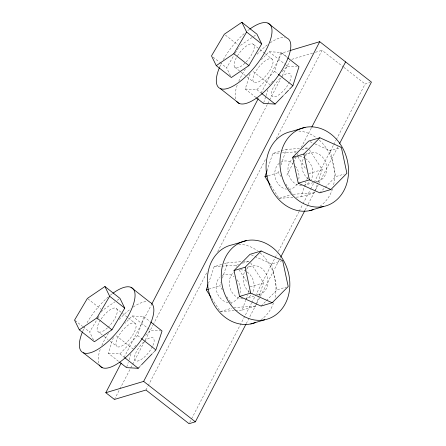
<?xml version="1.0" encoding="UTF-8"?>
<svg xmlns="http://www.w3.org/2000/svg" width="446" height="446" viewBox="0 0 446 446"><rect width="100%" height="100%" fill="white"/><g stroke="black" fill="none" stroke-linecap="round" stroke-linejoin="round"><path stroke-width="0.33" stroke-dasharray="2.23 1.67" d="M118.485 361.288L108.272 353.243L113.345 337.544M126.759 366.986L128.236 362.408M129.084 359.794L131.196 353.254M108.272 353.243L119.896 353.879L137.647 335.543L143.768 316.576L132.144 315.941L124.952 323.372M255.976 97.496L245.228 89.022L250.083 73.98M263.714 102.77L265.827 96.23M266.039 95.572L267.935 89.691M245.228 89.022L256.851 89.657L274.597 71.327L280.724 52.355L269.1 51.719L261.428 59.647M208.477 283.45L214.141 266.68L221.84 264.378M222.359 289.867L219.772 285.869L220.859 282.647M222.381 278.131L227.611 262.655L241.303 261.702M266.953 170.857L272.835 153.446L280.534 151.144M281.052 176.627L278.466 172.63L279.335 170.054M281.08 164.892L286.304 149.416L299.996 148.462M235.416 310.539L242.262 310.059L245.529 300.387M245.746 299.74L247.274 295.23M248.143 292.648L249.23 289.426M242.262 310.059L255.736 306.034L259.003 296.361M259.221 295.715L263.575 282.82L250.256 262.27M296.166 197.154L300.955 196.825L305.967 181.99M306.837 179.415L307.712 176.833M300.955 196.825L314.43 192.795L317.697 183.122M317.914 182.481L322.274 169.58L308.582 148.462M124.055 357.502L151.272 305.003M261.083 93.147L281.889 53.002L289.198 50.822M114.427 399.449L119.55 389.564M119.868 388.945L130.433 368.563M130.756 367.944L132.356 364.861M132.674 364.243L152.844 325.329M153.162 324.71L267.461 104.208M267.778 103.589L269.378 100.501M269.702 99.887L280.902 78.267M282.184 75.798L289.867 60.974M145.965 390.021L147.882 386.314M148.206 385.695L207.435 271.43M217.676 251.667L266.022 158.402M276.264 138.634L322.045 50.309L343.32 66.939M286.895 175.133L293.273 162.823M293.596 162.21L296.144 157.287M297.421 154.823L298.062 153.597M301.251 147.442L311.459 127.746M189.689 422.462L191.295 419.374M191.613 418.761L251.483 303.258M251.8 302.639L274.853 258.167M275.171 257.554L277.094 253.846M278.371 251.377L298.865 211.844M299.182 211.226L302.706 204.435M303.024 203.816L310.388 189.611M310.711 188.993L313.912 182.815M314.229 182.197L333.441 145.14M333.759 144.521L336 140.195M336.323 139.581L365.135 83.993L370.18 82.482M246.264 323.606L256.506 303.843M256.829 303.224L260.029 297.047M260.347 296.428L279.558 259.371M279.876 258.752L280.517 257.52M305.17 209.96L307.734 205.021M308.052 204.402L315.093 190.81M315.417 190.197L318.617 184.02M318.935 183.401L338.469 145.725M230.459 75.692L226.601 67.775L233.871 55.477M235.254 53.135L239.407 46.111M93.504 339.908L89.652 331.991L97.613 318.528M97.958 317.942L100.032 314.43M101.415 312.088L102.457 310.332L114.912 301.87M272.985 80.988L269.629 84.456L252.43 70.903M282.101 71.572L287.375 66.125L296.947 66.649M283.756 95.143L284.715 94.151M136.03 345.204L132.674 348.672L115.475 335.119M145.625 335.297L150.419 330.341L160.677 330.904M140.089 366.294L141.047 365.307M152.56 353.416L153.998 351.927M319.771 192.834L324.621 187.917M325.106 187.426L335.766 176.599L344.273 174.057M261.077 306.073L265.922 301.15M266.407 300.66L277.072 289.833L286.237 287.096M279.263 163.359L278.243 164.161A14.4 11.925 73.4 0 0 275.589 178.93A14.4 11.925 73.4 0 0 286.354 189.193M240.545 45.341L252.999 36.884M253.562 36.5L256.394 34.576M117.175 300.336L119.439 298.798M291.823 59.346L312.847 53.063M315.478 52.277L322.045 50.309M281.175 150.954L286.304 149.416M282.418 152.777L294.739 151.919L297.945 150.96M301.797 149.811L308.208 147.894L303.419 148.228M305.148 154.283L309.769 152.9M315.049 143.919L330.241 150.72L341.363 147.397M268.197 175.702L278.466 172.63M308.799 173.611L322.274 169.58M313.432 182.598L304.841 185.162A14.751 12.22 73.4 0 0 310.048 181.383M316.075 181.806L318.717 181.015M270.912 185.792L279.051 198.347L291.244 194.707M224.405 263.614L227.611 262.655M214.141 266.68L236.045 265.158L238.61 264.389M242.457 263.24L249.515 261.127L244.04 261.512M247.112 267.321L251.076 266.139M251.288 254.883L271.547 263.96L282.669 260.631M208.862 289.131L219.772 285.869M250.106 286.845L263.575 282.82M254.075 296.032L246.147 298.402A14.751 12.22 73.4 0 0 251.354 294.616M257.381 295.046L260.024 294.254M211.85 298.458L220.357 311.587L231.909 308.136M272.835 153.446L279.681 152.967M293.212 194.272L314.43 192.795M279.051 198.347L293.429 197.349M233.832 307.556L255.736 306.034M220.357 311.587L234.73 310.583M309.981 141.65L314.413 143.634M343.866 67.363L365.135 83.993M281.889 53.002L287.28 57.211M280.724 52.355L287.174 57.439M269.1 51.719L285.223 64.43M285.763 64.854L287.375 66.125M253.534 44.5L259.449 49.16M259.985 49.584L264.829 53.397M265.364 53.821L272.355 59.335A14.751 5.519 -51.8 0 1 261.551 79.934A14.751 5.519 -51.8 0 1 255.023 72.798A14.751 5.519 -51.8 0 1 272.355 59.335M274.597 71.327L277.825 73.869M225.397 35.067L237.79 44.84M234.774 67.212L240.154 71.449M240.689 71.873L246.605 76.539M247.14 76.963L253.596 82.047M256.851 89.657L261.15 93.047M213.127 57.155L219.594 62.25M220.134 62.68L226.601 67.775M143.768 316.576L150.218 321.661M132.144 315.941L150.419 330.341M101.13 319.035A14.751 5.519 -51.8 0 1 116.579 308.716L121.959 312.958M122.494 313.382L127.874 317.619M128.409 318.043L135.4 323.551A14.751 5.519 -51.8 0 1 124.596 344.156A14.751 5.519 -51.8 0 1 118.067 337.02A14.751 5.519 -51.8 0 1 135.4 323.551M137.647 335.543L140.869 338.085M87.901 298.859L100.841 309.056M100.45 320.083A14.751 5.519 -51.8 0 0 97.819 331.434L103.734 336.094M104.275 336.518L108.038 339.484M110.19 341.179L116.64 346.263M119.896 353.879L124.194 357.263M75.095 320.523L82.644 326.472M83.179 326.896L89.652 331.991M294.739 151.919L295.475 153.062M297.699 156.485L306.207 169.614M285.864 184.047L292.526 194.322M236.045 265.158L236.781 266.295M239.006 269.724L247.513 282.848M226.802 296.713L231.613 304.133M330.241 150.72L335.766 176.599M271.547 263.96L277.072 289.833M152.945 345.388A14.4 5.391 -51.8 0 0 154.16 340.354L153.77 338.676A14.4 5.391 -51.8 0 0 144.08 341.642M152.404 346.57A14.4 5.391 -51.8 0 1 142.709 358.484A14.4 5.391 -51.8 0 1 134.82 359.944L134.43 358.266A14.4 5.391 -51.8 0 1 143.651 342.037M116.579 308.716A14.751 5.519 -51.8 0 1 108.411 326.99M107.536 327.827A14.751 5.519 -51.8 0 1 97.819 331.434M82.772 331.149A40.664 15.22 -51.8 0 1 84.729 326.951M87.07 322.642A40.664 15.22 -51.8 0 1 108.144 297.036M110.234 295.297A40.664 15.22 -51.8 0 1 112.303 293.702M98.566 363.144A40.664 15.22 -51.8 0 1 100.517 348.666M101.844 345.399A40.664 15.22 -51.8 0 1 108.389 333.413M119.154 319.498A40.664 15.22 -51.8 0 1 130.611 308.916M133.226 307.038A40.664 15.22 -51.8 0 1 147.42 301.63M230.192 302.561A14.4 11.925 73.4 0 0 234.351 301.306L236.854 299.344A14.4 11.925 73.4 0 0 238.766 296.629M228.291 302.516A14.4 11.925 73.4 0 1 217.012 292.52A14.4 11.925 73.4 0 1 219.549 277.401M222.047 275.433A14.4 11.925 73.4 0 1 234.195 276.799M237.094 279.815A14.4 11.925 73.4 0 1 239.959 293.351M238.671 244.213A40.664 33.679 73.4 0 1 257.487 250.83M260.135 252.932A40.664 33.679 73.4 0 1 274.875 298.413M273.576 302.89A40.664 33.679 73.4 0 1 261.362 319.42M249.531 292.141A14.751 12.22 73.4 0 1 245.869 269.919M246.287 269.395A14.751 12.22 73.4 0 1 266.63 274.948A14.751 12.22 73.4 0 1 256.863 294.756M242.986 298.904A14.751 12.22 73.4 0 1 230.058 288.144A14.751 12.22 73.4 0 1 234.345 271.748M240.361 269.78A14.751 12.22 73.4 0 1 246.125 271.358M247.212 272.043A14.751 12.22 73.4 0 1 251.75 294.065M288.885 189.321A14.4 11.925 73.4 0 0 293.044 188.073L295.547 186.105A14.4 11.925 73.4 0 0 297.46 183.39M280.746 162.199A14.4 11.925 73.4 0 1 292.894 163.565M295.419 166.096A14.4 11.925 73.4 0 1 298.653 180.117M298.742 131.035A40.664 33.679 73.4 0 1 316.181 137.597M319.336 140.139A40.664 33.679 73.4 0 1 333.251 186.473M332.487 189.026A40.664 33.679 73.4 0 1 320.055 206.186M308.225 178.907A14.751 12.22 73.4 0 1 304.562 156.685M304.986 156.161A14.751 12.22 73.4 0 1 325.329 161.708A14.751 12.22 73.4 0 1 315.562 181.522M301.686 185.67A14.751 12.22 73.4 0 1 288.752 174.904A14.751 12.22 73.4 0 1 293.039 158.514M293.574 158.146A14.751 12.22 73.4 0 1 295.893 157.048M297.131 156.73A14.751 12.22 73.4 0 1 299.054 156.546M299.701 156.563A14.751 12.22 73.4 0 1 304.819 158.118M305.415 158.481A14.751 12.22 73.4 0 1 310.444 180.831M289.9 81.172A14.4 5.391 -51.8 0 0 291.115 76.138L290.725 74.454A14.4 5.391 -51.8 0 0 279.748 78.658A14.4 5.391 -51.8 0 0 271.385 94.05L271.776 95.728A14.4 5.391 -51.8 0 0 279.664 94.268A14.4 5.391 -51.8 0 0 289.359 82.354M237.406 55.867A14.751 5.519 -51.8 0 1 253.361 44.332A14.751 5.519 -51.8 0 1 245.367 62.774M244.932 63.198A14.751 5.519 -51.8 0 1 234.947 67.385A14.751 5.519 -51.8 0 1 237.082 56.397M219.722 66.928A40.664 15.22 -51.8 0 1 221.684 62.735M223.323 59.652A40.664 15.22 -51.8 0 1 244.581 33.272M247.708 30.668A40.664 15.22 -51.8 0 1 249.258 29.481M235.521 98.928A40.664 15.22 -51.8 0 1 237.473 84.45M238.8 81.178A40.664 15.22 -51.8 0 1 245.345 69.191M257.052 54.261A40.664 15.22 -51.8 0 1 267.561 44.7M270.181 42.822A40.664 15.22 -51.8 0 1 285.027 37.481"/><path stroke-width="0.67" d="M156.128 349.29L162.043 330.977L150.754 322.084M289.515 89.194L292.871 85.727L298.998 66.761L287.709 57.863M211.109 297.315L206.297 289.894L208.042 284.738M270.17 184.65L264.991 176.661L266.953 170.857M245.941 324.225L195.359 421.816L189.054 423.7L145.965 390.021L114.427 399.449L105.808 392.714L121.173 363.066M151.59 304.389L258.201 98.711M105.808 392.714L143.651 381.397L319.737 41.69L371.44 82.103L339.428 143.868M311.776 127.132L345.589 61.899M280.841 256.902L304.852 210.579M216.254 65.623L233.804 53.71L246.616 32.045L241.871 22.3L224.316 34.219L211.51 55.878L216.254 65.623L231.346 77.52L248.896 65.601L261.707 43.937L256.963 34.191L241.871 22.3M79.304 329.845L96.854 317.926L109.66 296.261L104.916 286.516L87.366 298.435L74.56 320.1L79.304 329.845L94.396 341.736L111.946 329.817L124.752 308.158L120.007 298.413L104.916 286.516M256.517 97.919L263.502 103.422L275.126 104.057L283.277 95.639M285.195 93.654L288.556 90.187M119.561 362.135L126.547 367.643L138.171 368.279L139.609 366.79M141.527 364.811L152.08 353.912M154.478 351.431L155.916 349.948L141.404 338.508M292.721 157.321L308.716 141.081L319.843 137.758L341.363 147.397L346.893 173.271L330.899 189.511L319.771 192.834L298.251 183.195L292.721 157.321L303.849 153.993L319.843 137.758M234.027 270.555L250.022 254.32L261.15 250.992L282.669 260.631L288.2 286.51L272.205 302.745L261.077 306.073L239.558 296.434L234.027 270.555L245.155 267.232L261.15 250.992M289.861 50.621L319.737 41.69M305.12 127.372L291.244 131.52A40.664 33.679 73.4 0 0 267.907 180.095A40.664 33.679 73.4 0 0 313.41 209.614M264.991 176.661L267.555 175.891M298.251 183.195L309.379 179.872L330.899 189.511M309.491 210.696L323.367 206.548A40.664 33.679 73.4 0 0 338.324 141.438A40.664 33.679 73.4 0 0 281.047 152.889A40.664 33.679 73.4 0 0 323.367 206.548M246.426 240.606L232.55 244.754A40.664 33.679 73.4 0 0 209.33 293.724A40.664 33.679 73.4 0 0 255.352 322.609M206.297 289.894L208.221 289.32M239.558 296.434L250.68 293.106L272.205 302.745M250.797 323.935L264.673 319.788A40.664 33.679 73.4 0 0 279.625 254.677A40.664 33.679 73.4 0 0 222.348 266.128A40.664 33.679 73.4 0 0 264.673 319.788M143.651 381.397L195.359 421.816M267.974 23.125L286.795 37.955A40.664 15.22 -51.8 0 1 274.747 80.336A40.664 15.22 -51.8 0 1 236.586 101.32M246.616 32.045L261.707 43.937M278.36 74.292L292.871 85.727M233.804 53.71L248.896 65.601M261.685 93.47L275.126 104.057M220.335 88.587L239.156 103.422M131.024 287.341L149.845 302.176A40.664 15.22 -51.8 0 1 137.245 345.243A40.664 15.22 -51.8 0 1 99.268 364.945M109.66 296.261L124.752 308.158M96.854 317.926L111.946 329.817M124.735 357.686L138.171 368.279M83.38 352.808L102.201 367.638M303.849 153.993L309.379 179.872M245.155 267.232L250.68 293.106M112.81 293.323A40.664 15.22 -51.8 0 1 133.861 302.801A40.664 15.22 -51.8 0 1 96.665 350.015A40.664 15.22 -51.8 0 1 82.488 331.824M249.766 29.107A40.664 15.22 -51.8 0 1 270.811 38.579A40.664 15.22 -51.8 0 1 233.62 85.794A40.664 15.22 -51.8 0 1 219.438 67.602"/></g></svg>
